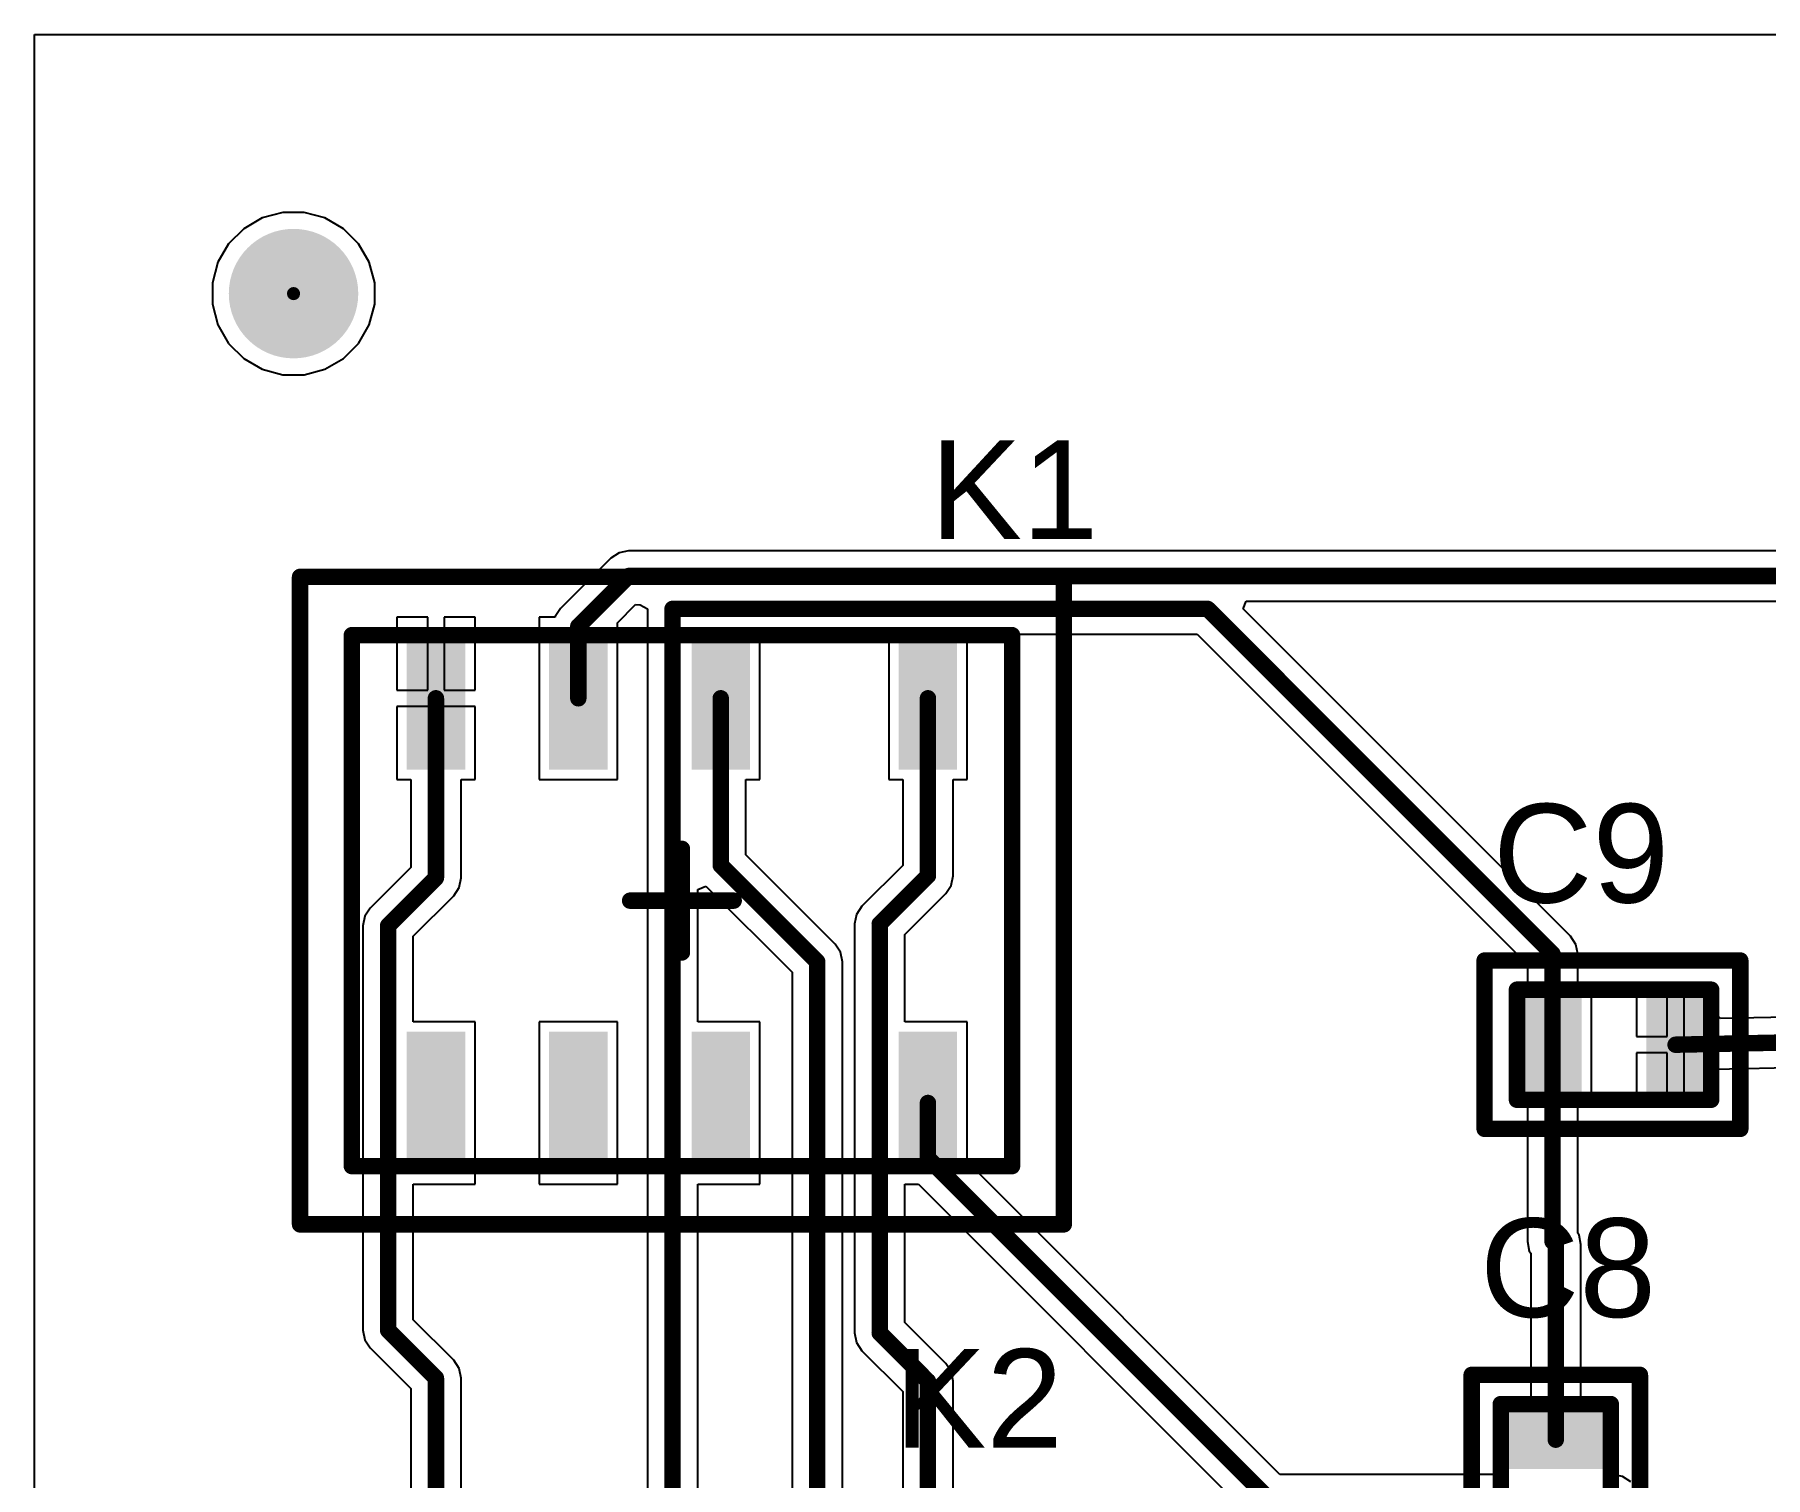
# Model space of a CAD drawing. Header units: millimetres. Extents: x 0 to 53, y 0 to 48.
# Drawn here: x 0 to 26.74, y 25.72 to 48 of the extents above; entities that cross this region are included whole.
import ezdxf

# ---------------------------------------------------------------- set-up
doc = ezdxf.new("R2010")
doc.units = ezdxf.units.MM
for name, color, linetype in [('BottomLayer', 5, 'Continuous'), ('BottomSolder', 6, 'Continuous'), ('Mechanical1', 6, 'Continuous'), ('Mechanical15', 56, 'Continuous'), ('PadHoleLayer', 156, 'Continuous'), ('TopLayer', 1, 'Continuous'), ('TopOverlay', 2, 'Continuous'), ('TopPaste', 8, 'Continuous'), ('TopSolder', 216, 'Continuous')]:
    doc.layers.add(name, color=color, linetype=linetype)
doc.styles.add('Arial', font='', dxfattribs={"height": 0.2})
doc.styles.get('Arial').set_extended_font_data('Arial')

# ---------------------------------------------------------------- blocks, each defined once
blk = doc.blocks.new('RELAY_IM03GR_6')
at = {"layer": 'TopLayer'}
for points in [[(-4.15, 4.125), (-3.45, 4.125), (-3.45, 2.125), (-4.15, 2.125)], [(-0.95, 4.125), (-0.25, 4.125), (-0.25, 2.125), (-0.95, 2.125)], [(1.25, 4.125), (1.95, 4.125), (1.95, 2.125), (1.25, 2.125)], [(3.45, 4.125), (4.15, 4.125), (4.15, 2.125), (3.45, 2.125)], [(-4.15, -2.125), (-3.45, -2.125), (-3.45, -4.125), (-4.15, -4.125)], [(-0.95, -2.125), (-0.25, -2.125), (-0.25, -4.125), (-0.95, -4.125)], [(1.25, -2.125), (1.95, -2.125), (1.95, -4.125), (1.25, -4.125)], [(3.45, -2.125), (4.15, -2.125), (4.15, -4.125), (3.45, -4.125)]]:
    blk.add_hatch(color=1, dxfattribs=at).paths.add_polyline_path(points)
at = {"layer": 'TopPaste'}
for points in [[(-4.15, 4.125), (-3.45, 4.125), (-3.45, 2.125), (-4.15, 2.125)], [(-0.95, 4.125), (-0.25, 4.125), (-0.25, 2.125), (-0.95, 2.125)], [(1.25, 4.125), (1.95, 4.125), (1.95, 2.125), (1.25, 2.125)], [(3.45, 4.125), (4.15, 4.125), (4.15, 2.125), (3.45, 2.125)], [(-4.15, -2.125), (-3.45, -2.125), (-3.45, -4.125), (-4.15, -4.125)], [(-0.95, -2.125), (-0.25, -2.125), (-0.25, -4.125), (-0.95, -4.125)], [(1.25, -2.125), (1.95, -2.125), (1.95, -4.125), (1.25, -4.125)], [(3.45, -2.125), (4.15, -2.125), (4.15, -4.125), (3.45, -4.125)]]:
    blk.add_hatch(color=8, dxfattribs=at).paths.add_polyline_path(points)
at = {"layer": 'TopSolder'}
for points in [[(-4.252, 4.227), (-3.348, 4.227), (-3.348, 2.023), (-4.252, 2.023)], [(-1.052, 4.227), (-0.148, 4.227), (-0.148, 2.023), (-1.052, 2.023)], [(1.148, 4.227), (2.052, 4.227), (2.052, 2.023), (1.148, 2.023)], [(3.348, 4.227), (4.252, 4.227), (4.252, 2.023), (3.348, 2.023)], [(-4.252, -2.023), (-3.348, -2.023), (-3.348, -4.227), (-4.252, -4.227)], [(-1.052, -2.023), (-0.148, -2.023), (-0.148, -4.227), (-1.052, -4.227)], [(1.148, -2.023), (2.052, -2.023), (2.052, -4.227), (1.148, -4.227)], [(3.348, -2.023), (4.252, -2.023), (4.252, -4.227), (3.348, -4.227)]]:
    blk.add_hatch(color=216, dxfattribs=at).paths.add_polyline_path(points)
at = {"layer": 'Mechanical1', "const_width": 0.254}
for points in [[(-5.1, 4.1), (-5.1, -4.1)], [(5.1, 4.1), (-5.1, 4.1)], [(5.1, 4.1), (5.1, -4.1)], [(5.1, -4.1), (-5.1, -4.1)]]:
    blk.add_lwpolyline(points, dxfattribs=at)
at = {"layer": 'Mechanical1', "const_width": 0.127}
for points in [[(-5.163, 4.1, 1), (-5.036, 4.1, 1)], [(-5.163, 4.1, 1), (-5.036, 4.1, 1)], [(5.036, 4.1, 1), (5.163, 4.1, 1)], [(5.036, 4.1, 1), (5.163, 4.1, 1)], [(-5.163, -4.1, 1), (-5.036, -4.1, 1)], [(-5.163, -4.1, 1), (-5.036, -4.1, 1)], [(5.036, -4.1, 1), (5.163, -4.1, 1)], [(5.036, -4.1, 1), (5.163, -4.1, 1)]]:
    blk.add_lwpolyline(points, format="xyb", close=True, dxfattribs=at)
at = {"layer": 'Mechanical15', "const_width": 0.254}
for points in [[(-5.9, 5), (-5.9, -5)], [(5.9, 5), (-5.9, 5)], [(5.9, 5), (5.9, -5)], [(0, 0.8), (0, -0.8)], [(0.8, 0), (-0.8, 0)], [(5.9, -5), (-5.9, -5)]]:
    blk.add_lwpolyline(points, dxfattribs=at)
at = {"layer": 'Mechanical15', "const_width": 0.127}
for points in [[(-5.963, 5, 1), (-5.836, 5, 1)], [(-5.963, 5, 1), (-5.836, 5, 1)], [(5.836, 5, 1), (5.963, 5, 1)], [(5.836, 5, 1), (5.963, 5, 1)], [(-0.063, 0.8, 1), (0.064, 0.8, 1)], [(-0.863, 0, 1), (-0.736, 0, 1)], [(0.737, 0, 1), (0.864, 0, 1)], [(-0.063, -0.8, 1), (0.064, -0.8, 1)], [(-5.963, -5, 1), (-5.836, -5, 1)], [(-5.963, -5, 1), (-5.836, -5, 1)], [(5.836, -5, 1), (5.963, -5, 1)], [(5.836, -5, 1), (5.963, -5, 1)]]:
    blk.add_lwpolyline(points, format="xyb", close=True, dxfattribs=at)
at = {"layer": 'TopOverlay', "const_width": 0.254}
for points in [[(5.1, 4.1), (-5.1, 4.1)], [(-5.1, 4.1), (-5.1, -4.1)], [(5.1, 4.1), (5.1, -4.1)], [(5.1, -4.1), (-5.1, -4.1)]]:
    blk.add_lwpolyline(points, dxfattribs=at)
at = {"layer": 'TopOverlay', "const_width": 0.127}
for points in [[(-5.163, 4.1, 1), (-5.036, 4.1, 1)], [(-5.163, 4.1, 1), (-5.036, 4.1, 1)], [(5.036, 4.1, 1), (5.163, 4.1, 1)], [(5.036, 4.1, 1), (5.163, 4.1, 1)], [(-5.163, -4.1, 1), (-5.036, -4.1, 1)], [(-5.163, -4.1, 1), (-5.036, -4.1, 1)], [(5.036, -4.1, 1), (5.163, -4.1, 1)], [(5.036, -4.1, 1), (5.163, -4.1, 1)]]:
    blk.add_lwpolyline(points, format="xyb", close=True, dxfattribs=at)
blk = doc.blocks.new('__________0805_7')
at = {"layer": 'TopLayer'}
for points in [[(-1.3, 0.65), (-0.6, 0.65), (-0.6, -0.65), (-1.3, -0.65)], [(0.6, 0.65), (1.3, 0.65), (1.3, -0.65), (0.6, -0.65)]]:
    blk.add_hatch(color=1, dxfattribs=at).paths.add_polyline_path(points)
at = {"layer": 'TopPaste'}
for points in [[(-1.3, 0.65), (-0.6, 0.65), (-0.6, -0.65), (-1.3, -0.65)], [(0.6, 0.65), (1.3, 0.65), (1.3, -0.65), (0.6, -0.65)]]:
    blk.add_hatch(color=8, dxfattribs=at).paths.add_polyline_path(points)
at = {"layer": 'TopSolder'}
for points in [[(-1.402, 0.752), (-0.498, 0.752), (-0.498, -0.752), (-1.402, -0.752)], [(0.498, 0.752), (1.402, 0.752), (1.402, -0.752), (0.498, -0.752)]]:
    blk.add_hatch(color=216, dxfattribs=at).paths.add_polyline_path(points)
at = {"layer": 'Mechanical1', "const_width": 0.254}
for points in [[(-1.5, -0.85), (-1.5, 0.85)], [(-1.5, 0.85), (1.5, 0.85)], [(1.5, -0.85), (1.5, 0.85)], [(-1.5, -0.85), (1.5, -0.85)]]:
    blk.add_lwpolyline(points, dxfattribs=at)
at = {"layer": 'Mechanical1', "const_width": 0.127}
for points in [[(-1.564, 0.85, 1), (-1.437, 0.85, 1)], [(-1.564, 0.85, 1), (-1.437, 0.85, 1)], [(1.437, 0.85, 1), (1.564, 0.85, 1)], [(1.437, 0.85, 1), (1.564, 0.85, 1)], [(-1.564, -0.85, 1), (-1.437, -0.85, 1)], [(-1.564, -0.85, 1), (-1.437, -0.85, 1)], [(1.437, -0.85, 1), (1.564, -0.85, 1)], [(1.437, -0.85, 1), (1.564, -0.85, 1)]]:
    blk.add_lwpolyline(points, format="xyb", close=True, dxfattribs=at)
at = {"layer": 'Mechanical15', "const_width": 0.254}
for points in [[(-2, 1.3), (1.95, 1.3)], [(-2, -1.3), (-2, 1.3)], [(1.95, -1.3), (1.95, 1.3)], [(-2, -1.3), (1.95, -1.3)]]:
    blk.add_lwpolyline(points, dxfattribs=at)
at = {"layer": 'Mechanical15', "const_width": 0.127}
for points in [[(-2.063, 1.3, 1), (-1.936, 1.3, 1)], [(-2.063, 1.3, 1), (-1.936, 1.3, 1)], [(1.887, 1.3, 1), (2.014, 1.3, 1)], [(1.887, 1.3, 1), (2.014, 1.3, 1)], [(-2.063, -1.3, 1), (-1.936, -1.3, 1)], [(-2.063, -1.3, 1), (-1.936, -1.3, 1)], [(1.887, -1.3, 1), (2.014, -1.3, 1)], [(1.887, -1.3, 1), (2.014, -1.3, 1)]]:
    blk.add_lwpolyline(points, format="xyb", close=True, dxfattribs=at)
at = {"layer": 'TopOverlay', "const_width": 0.254}
for points in [[(-1.5, -0.85), (-1.5, 0.85)], [(-1.5, 0.85), (1.5, 0.85)], [(1.5, -0.85), (1.5, 0.85)], [(-1.5, -0.85), (1.5, -0.85)]]:
    blk.add_lwpolyline(points, dxfattribs=at)
at = {"layer": 'TopOverlay', "const_width": 0.127}
for points in [[(-1.564, 0.85, 1), (-1.437, 0.85, 1)], [(-1.564, 0.85, 1), (-1.437, 0.85, 1)], [(1.437, 0.85, 1), (1.564, 0.85, 1)], [(1.437, 0.85, 1), (1.564, 0.85, 1)], [(-1.564, -0.85, 1), (-1.437, -0.85, 1)], [(-1.564, -0.85, 1), (-1.437, -0.85, 1)], [(1.437, -0.85, 1), (1.564, -0.85, 1)], [(1.437, -0.85, 1), (1.564, -0.85, 1)]]:
    blk.add_lwpolyline(points, format="xyb", close=True, dxfattribs=at)
blk = doc.blocks.new('__________0805_8')
at = {"layer": 'TopLayer'}
for points in [[(-1.3, 0.65), (-0.6, 0.65), (-0.6, -0.65), (-1.3, -0.65)], [(0.6, 0.65), (1.3, 0.65), (1.3, -0.65), (0.6, -0.65)]]:
    blk.add_hatch(color=1, dxfattribs=at).paths.add_polyline_path(points)
at = {"layer": 'TopPaste'}
for points in [[(-1.3, 0.65), (-0.6, 0.65), (-0.6, -0.65), (-1.3, -0.65)], [(0.6, 0.65), (1.3, 0.65), (1.3, -0.65), (0.6, -0.65)]]:
    blk.add_hatch(color=8, dxfattribs=at).paths.add_polyline_path(points)
at = {"layer": 'TopSolder'}
for points in [[(-1.402, 0.752), (-0.498, 0.752), (-0.498, -0.752), (-1.402, -0.752)], [(0.498, 0.752), (1.402, 0.752), (1.402, -0.752), (0.498, -0.752)]]:
    blk.add_hatch(color=216, dxfattribs=at).paths.add_polyline_path(points)
at = {"layer": 'Mechanical1', "const_width": 0.254}
for points in [[(-1.5, 0.85), (-1.5, -0.85)], [(-1.5, 0.85), (1.5, 0.85)], [(1.5, 0.85), (1.5, -0.85)], [(-1.5, -0.85), (1.5, -0.85)]]:
    blk.add_lwpolyline(points, dxfattribs=at)
at = {"layer": 'Mechanical1', "const_width": 0.127}
for points in [[(-1.564, 0.85, 1), (-1.437, 0.85, 1)], [(-1.564, 0.85, 1), (-1.437, 0.85, 1)], [(1.436, 0.85, 1), (1.563, 0.85, 1)], [(1.436, 0.85, 1), (1.563, 0.85, 1)], [(-1.564, -0.85, 1), (-1.437, -0.85, 1)], [(-1.564, -0.85, 1), (-1.437, -0.85, 1)], [(1.436, -0.85, 1), (1.563, -0.85, 1)], [(1.436, -0.85, 1), (1.563, -0.85, 1)]]:
    blk.add_lwpolyline(points, format="xyb", close=True, dxfattribs=at)
at = {"layer": 'Mechanical15', "const_width": 0.254}
for points in [[(-2, 1.3), (1.95, 1.3)], [(-2, 1.3), (-2, -1.3)], [(1.95, 1.3), (1.95, -1.3)], [(-2, -1.3), (1.95, -1.3)]]:
    blk.add_lwpolyline(points, dxfattribs=at)
at = {"layer": 'Mechanical15', "const_width": 0.127}
for points in [[(-2.063, 1.3, 1), (-1.936, 1.3, 1)], [(-2.063, 1.3, 1), (-1.936, 1.3, 1)], [(1.887, 1.3, 1), (2.014, 1.3, 1)], [(1.887, 1.3, 1), (2.014, 1.3, 1)], [(-2.063, -1.3, 1), (-1.936, -1.3, 1)], [(-2.063, -1.3, 1), (-1.936, -1.3, 1)], [(1.887, -1.3, 1), (2.014, -1.3, 1)], [(1.887, -1.3, 1), (2.014, -1.3, 1)]]:
    blk.add_lwpolyline(points, format="xyb", close=True, dxfattribs=at)
at = {"layer": 'TopOverlay', "const_width": 0.254}
for points in [[(-1.5, 0.85), (-1.5, -0.85)], [(-1.5, 0.85), (1.5, 0.85)], [(1.5, 0.85), (1.5, -0.85)], [(-1.5, -0.85), (1.5, -0.85)]]:
    blk.add_lwpolyline(points, dxfattribs=at)
at = {"layer": 'TopOverlay', "const_width": 0.127}
for points in [[(-1.564, 0.85, 1), (-1.437, 0.85, 1)], [(-1.564, 0.85, 1), (-1.437, 0.85, 1)], [(1.436, 0.85, 1), (1.563, 0.85, 1)], [(1.436, 0.85, 1), (1.563, 0.85, 1)], [(-1.564, -0.85, 1), (-1.437, -0.85, 1)], [(-1.564, -0.85, 1), (-1.437, -0.85, 1)], [(1.436, -0.85, 1), (1.563, -0.85, 1)], [(1.436, -0.85, 1), (1.563, -0.85, 1)]]:
    blk.add_lwpolyline(points, format="xyb", close=True, dxfattribs=at)

msp = doc.modelspace()

# ---------------------------------------------------------------- hatches: boundary and pattern name
at = {"layer": 'BottomSolder'}
h = msp.add_hatch(color=6, dxfattribs=at)
edge = h.paths.add_edge_path()
edge.add_arc((4, 44), 0.102, 0, 360)
at = {"layer": 'PadHoleLayer'}
h = msp.add_hatch(color=156, dxfattribs=at)
edge = h.paths.add_edge_path()
edge.add_arc((4, 44), 1, 0, 360)
at = {"layer": 'TopSolder'}
h = msp.add_hatch(color=216, dxfattribs=at)
edge = h.paths.add_edge_path()
edge.add_arc((4, 44), 0.102, 0, 360)

# ---------------------------------------------------------------- linework, layer by layer
at = {"layer": 'BottomLayer'}
for p, q in [((0, 0), (0, 48)), ((0, 48), (53, 48)), ((3.835, 45.254), (3.516, 45.169)), ((4.165, 45.254), (3.835, 45.254)), ((4.484, 45.169), (4.165, 45.254)), ((3.23, 45.003), (2.997, 44.77)), ((3.516, 45.169), (3.23, 45.003)), ((4.77, 45.003), (4.484, 45.169)), ((5.003, 44.77), (4.77, 45.003)), ((2.997, 44.77), (2.831, 44.484)), ((5.169, 44.484), (5.003, 44.77)), ((2.831, 44.484), (2.746, 44.165)), ((5.254, 44.165), (5.169, 44.484)), ((2.746, 44.165), (2.746, 43.835)), ((5.254, 43.835), (5.254, 44.165)), ((2.746, 43.835), (2.831, 43.516)), ((5.169, 43.516), (5.254, 43.835)), ((2.831, 43.516), (2.997, 43.23)), ((5.003, 43.23), (5.169, 43.516)), ((2.997, 43.23), (3.23, 42.997)), ((4.77, 42.997), (5.003, 43.23)), ((3.23, 42.997), (3.516, 42.831)), ((3.516, 42.831), (3.835, 42.746)), ((4.165, 42.746), (4.484, 42.831)), ((4.484, 42.831), (4.77, 42.997)), ((3.835, 42.746), (4.165, 42.746))]:
    msp.add_line(p, q, dxfattribs=at)
at = {"layer": 'TopLayer'}
for p, q in [((0, 0), (0, 48)), ((0, 48), (53, 48)), ((3.835, 45.254), (3.516, 45.169)), ((4.165, 45.254), (3.835, 45.254)), ((4.484, 45.169), (4.165, 45.254)), ((3.23, 45.003), (2.997, 44.77)), ((3.516, 45.169), (3.23, 45.003)), ((4.77, 45.003), (4.484, 45.169)), ((5.003, 44.77), (4.77, 45.003)), ((2.997, 44.77), (2.831, 44.484)), ((5.169, 44.484), (5.003, 44.77)), ((2.831, 44.484), (2.746, 44.165)), ((5.254, 44.165), (5.169, 44.484)), ((2.746, 44.165), (2.746, 43.835)), ((5.254, 43.835), (5.254, 44.165)), ((2.746, 43.835), (2.831, 43.516)), ((5.169, 43.516), (5.254, 43.835)), ((2.831, 43.516), (2.997, 43.23)), ((5.003, 43.23), (5.169, 43.516)), ((2.997, 43.23), (3.23, 42.997)), ((4.77, 42.997), (5.003, 43.23)), ((3.23, 42.997), (3.516, 42.831)), ((3.516, 42.831), (3.835, 42.746)), ((4.165, 42.746), (4.484, 42.831)), ((4.484, 42.831), (4.77, 42.997)), ((3.835, 42.746), (4.165, 42.746)), ((8.902, 39.914), (8.125, 39.137)), ((9.028, 39.998), (8.902, 39.914)), ((9.177, 40.028), (9.028, 39.998)), ((34.019, 40.028), (9.177, 40.028)), ((8.125, 39.137), (8.041, 39.011)), ((9.004, 38.917), (9.284, 39.197)), ((9.284, 39.197), (9.357, 39.194)), ((9.357, 39.194), (9.467, 39.131)), ((9.467, 39.131), (9.467, 22.309)), ((18.668, 39.133), (18.716, 39.251)), ((23.725, 34.076), (18.668, 39.133)), ((18.716, 39.251), (33.858, 39.251)), ((6.073, 39.004), (5.596, 39.004)), ((5.596, 39.004), (5.596, 37.877)), ((6.073, 37.877), (6.073, 39.004)), ((6.804, 39.004), (6.327, 39.004)), ((6.327, 39.004), (6.327, 37.877)), ((6.804, 37.877), (6.804, 39.004)), ((8.04, 39.004), (7.796, 39.004)), ((7.796, 39.004), (7.796, 36.496)), ((8.041, 39.011), (8.04, 39.004)), ((9.004, 36.496), (9.004, 38.917)), ((11.204, 36.496), (11.204, 38.743)), ((11.204, 38.743), (13.196, 38.743)), ((13.196, 38.743), (13.196, 36.496)), ((14.404, 36.496), (14.404, 38.743)), ((14.404, 38.743), (17.96, 38.743)), ((17.96, 38.743), (23.062, 33.641)), ((5.596, 37.877), (6.073, 37.877)), ((6.327, 37.877), (6.804, 37.877)), ((6.2, 37.623), (5.596, 37.623)), ((5.596, 37.623), (5.596, 36.496)), ((6.804, 37.623), (6.2, 37.623)), ((6.804, 36.496), (6.804, 37.623)), ((5.596, 36.496), (5.812, 36.496)), ((5.812, 36.496), (5.812, 35.137)), ((6.588, 34.976), (6.588, 36.496)), ((6.588, 36.496), (6.804, 36.496)), ((7.796, 36.496), (9.004, 36.496)), ((10.988, 35.332), (10.988, 36.496)), ((10.988, 36.496), (11.204, 36.496)), ((13.196, 36.496), (13.412, 36.496)), ((13.412, 36.496), (13.412, 35.17)), ((14.188, 35.009), (14.188, 36.496)), ((14.188, 36.496), (14.404, 36.496)), ((12.365, 33.955), (10.988, 35.332)), ((5.812, 35.137), (5.186, 34.511)), ((13.412, 35.17), (12.781, 34.539)), ((6.475, 34.701), (6.559, 34.827)), ((6.559, 34.827), (6.588, 34.976)), ((10.244, 34.798), (10.371, 34.851)), ((10.244, 32.754), (10.244, 34.798)), ((10.371, 34.851), (11.702, 33.519)), ((14.075, 34.734), (14.159, 34.86)), ((14.159, 34.86), (14.188, 35.009)), ((5.186, 34.511), (5.102, 34.385)), ((5.849, 34.076), (6.475, 34.701)), ((12.781, 34.539), (12.697, 34.413)), ((13.444, 34.104), (14.075, 34.734)), ((5.102, 34.385), (5.073, 34.237)), ((5.073, 34.237), (5.073, 27.991)), ((12.697, 34.413), (12.667, 34.265)), ((12.667, 34.265), (12.667, 27.948)), ((5.849, 32.754), (5.849, 34.076)), ((13.444, 32.754), (13.444, 34.104)), ((23.809, 33.95), (23.725, 34.076)), ((12.449, 33.829), (12.365, 33.955)), ((12.479, 33.68), (12.449, 33.829)), ((23.838, 33.802), (23.809, 33.95)), ((23.838, 33.304), (23.838, 33.802)), ((11.702, 33.519), (11.702, 22.651)), ((12.479, 22.462), (12.479, 33.68)), ((23.062, 33.641), (23.062, 33.304)), ((23.062, 33.304), (22.846, 33.304)), ((22.846, 33.304), (22.846, 31.496)), ((24.054, 33.304), (23.838, 33.304)), ((24.054, 31.496), (24.054, 33.304)), ((25.223, 33.304), (24.746, 33.304)), ((24.746, 33.304), (24.746, 32.527)), ((25.223, 32.527), (25.223, 33.304)), ((25.954, 33.304), (25.477, 33.304)), ((25.477, 33.304), (25.477, 32.4)), ((25.954, 32.891), (25.954, 33.304)), ((26.045, 32.803), (25.954, 32.891)), ((6.804, 32.754), (5.849, 32.754)), ((6.804, 30.246), (6.804, 32.754)), ((9.004, 32.754), (7.796, 32.754)), ((7.796, 32.754), (7.796, 30.246)), ((9.004, 30.246), (9.004, 32.754)), ((11.204, 32.754), (10.244, 32.754)), ((11.204, 30.246), (11.204, 32.754)), ((14.404, 32.754), (13.444, 32.754)), ((14.404, 30.595), (14.404, 32.754)), ((27.83, 32.838), (26.045, 32.803)), ((24.746, 32.527), (25.223, 32.527)), ((25.477, 32.4), (25.477, 31.496)), ((25.223, 32.273), (24.746, 32.273)), ((24.746, 32.273), (24.746, 31.496)), ((25.223, 31.496), (25.223, 32.273)), ((25.954, 32.024), (27.842, 32.062)), ((25.954, 31.496), (25.954, 32.024)), ((22.846, 31.496), (23.062, 31.496)), ((23.062, 31.496), (23.062, 29.362)), ((23.838, 29.491), (23.838, 31.496)), ((23.838, 31.496), (24.054, 31.496)), ((24.746, 31.496), (25.223, 31.496)), ((25.477, 31.496), (25.954, 31.496)), ((19.236, 25.763), (14.404, 30.595)), ((5.849, 28.152), (5.849, 30.246)), ((5.849, 30.246), (6.804, 30.246)), ((7.796, 30.246), (9.004, 30.246)), ((10.244, 24.954), (10.244, 30.246)), ((10.244, 30.246), (11.204, 30.246)), ((13.444, 28.109), (13.444, 30.246)), ((13.444, 30.246), (13.655, 30.246)), ((13.655, 30.246), (18.801, 25.1)), ((23.859, 29.46), (23.838, 29.491)), ((23.888, 29.312), (23.859, 29.46)), ((23.062, 29.362), (23.091, 29.213)), ((23.091, 29.213), (23.112, 29.182)), ((23.112, 29.182), (23.112, 26.904)), ((23.888, 26.904), (23.888, 29.312)), ((6.475, 27.526), (5.849, 28.152)), ((14.075, 27.478), (13.444, 28.109)), ((5.073, 27.991), (5.102, 27.842)), ((5.102, 27.842), (5.186, 27.716)), ((12.667, 27.948), (12.697, 27.799)), ((5.186, 27.716), (5.812, 27.091)), ((12.697, 27.799), (12.781, 27.673)), ((12.781, 27.673), (13.412, 27.042)), ((6.559, 27.4), (6.475, 27.526)), ((6.588, 27.252), (6.559, 27.4)), ((14.159, 27.352), (14.075, 27.478)), ((14.188, 27.203), (14.159, 27.352)), ((5.812, 27.091), (5.812, 24.954)), ((6.588, 24.954), (6.588, 27.252)), ((13.412, 27.042), (13.412, 24.954)), ((14.188, 24.954), (14.188, 27.203)), ((23.112, 26.904), (22.596, 26.904)), ((22.596, 26.904), (22.596, 25.763)), ((24.404, 26.904), (23.888, 26.904)), ((24.404, 25.759), (24.404, 26.904)), ((22.596, 25.763), (19.236, 25.763)), ((24.533, 25.733), (24.404, 25.759)), ((24.659, 25.649), (24.533, 25.733))]:
    msp.add_line(p, q, dxfattribs=at)
at = {"layer": 'TopLayer', "const_width": 0.254}
for points in [[(8.4, 38.862), (9.177, 39.639)], [(9.177, 39.639), (34.019, 39.639)], [(9.855, 39.131), (18.121, 39.131)], [(9.855, 22.309), (9.855, 39.131)], [(18.121, 39.131), (23.45, 33.802)], [(8.4, 37.75), (8.4, 38.862)], [(6.2, 34.976), (6.2, 37.75)], [(10.6, 35.171), (10.6, 37.75)], [(13.8, 35.009), (13.8, 37.75)], [(10.6, 35.171), (12.09, 33.68)], [(5.461, 34.237), (6.2, 34.976)], [(13.056, 34.265), (13.8, 35.009)], [(5.461, 27.991), (5.461, 34.237)], [(13.056, 27.948), (13.056, 34.265)], [(12.09, 22.301), (12.09, 33.68)], [(23.45, 32.4), (23.45, 33.802)], [(23.45, 29.362), (23.45, 32.4)], [(25.35, 32.4), (27.838, 32.45)], [(13.8, 30.65), (13.8, 31.5)], [(13.8, 30.65), (19.075, 25.375)], [(23.45, 29.362), (23.5, 29.312)], [(23.5, 26.3), (23.5, 29.312)], [(5.461, 27.991), (6.2, 27.252)], [(13.056, 27.948), (13.8, 27.203)], [(6.2, 23.7), (6.2, 27.252)], [(13.8, 23.7), (13.8, 27.203)]]:
    msp.add_lwpolyline(points, dxfattribs=at)
at = {"layer": 'TopLayer', "const_width": 0.127}
for points in [[(9.114, 39.639, 1), (9.241, 39.639, 1)], [(9.114, 39.639, 1), (9.241, 39.639, 1)], [(9.792, 39.131, 1), (9.919, 39.131, 1)], [(9.792, 39.131, 1), (9.919, 39.131, 1)], [(18.057, 39.131, 1), (18.184, 39.131, 1)], [(18.057, 39.131, 1), (18.184, 39.131, 1)], [(8.336, 38.862, 1), (8.463, 38.862, 1)], [(8.336, 38.862, 1), (8.463, 38.862, 1)], [(6.136, 37.75, 1), (6.263, 37.75, 1)], [(8.336, 37.75, 1), (8.463, 37.75, 1)], [(10.536, 37.75, 1), (10.663, 37.75, 1)], [(13.737, 37.75, 1), (13.864, 37.75, 1)], [(10.536, 35.171, 1), (10.663, 35.171, 1)], [(10.536, 35.171, 1), (10.663, 35.171, 1)], [(6.136, 34.976, 1), (6.263, 34.976, 1)], [(6.136, 34.976, 1), (6.263, 34.976, 1)], [(13.737, 35.009, 1), (13.864, 35.009, 1)], [(13.737, 35.009, 1), (13.864, 35.009, 1)], [(5.397, 34.237, 1), (5.524, 34.237, 1)], [(5.397, 34.237, 1), (5.524, 34.237, 1)], [(12.992, 34.265, 1), (13.119, 34.265, 1)], [(12.992, 34.265, 1), (13.119, 34.265, 1)], [(12.027, 33.68, 1), (12.154, 33.68, 1)], [(12.027, 33.68, 1), (12.154, 33.68, 1)], [(23.386, 33.802, 1), (23.513, 33.802, 1)], [(23.386, 33.802, 1), (23.513, 33.802, 1)], [(23.386, 32.4, 1), (23.513, 32.4, 1)], [(23.386, 32.4, 1), (23.513, 32.4, 1)], [(25.287, 32.4, 1), (25.414, 32.4, 1)], [(13.737, 31.5, 1), (13.864, 31.5, 1)], [(13.737, 30.65, 1), (13.864, 30.65, 1)], [(13.737, 30.65, 1), (13.864, 30.65, 1)], [(23.386, 29.362, 1), (23.513, 29.362, 1)], [(23.386, 29.362, 1), (23.513, 29.362, 1)], [(23.436, 29.312, 1), (23.563, 29.312, 1)], [(23.436, 29.312, 1), (23.563, 29.312, 1)], [(5.397, 27.991, 1), (5.524, 27.991, 1)], [(5.397, 27.991, 1), (5.524, 27.991, 1)], [(12.992, 27.948, 1), (13.119, 27.948, 1)], [(12.992, 27.948, 1), (13.119, 27.948, 1)], [(6.136, 27.252, 1), (6.263, 27.252, 1)], [(6.136, 27.252, 1), (6.263, 27.252, 1)], [(13.737, 27.203, 1), (13.864, 27.203, 1)], [(13.737, 27.203, 1), (13.864, 27.203, 1)], [(23.436, 26.3, 1), (23.563, 26.3, 1)]]:
    msp.add_lwpolyline(points, format="xyb", close=True, dxfattribs=at)

# ---------------------------------------------------------------- block references
for name, p, rotation in [('RELAY_IM03GR_6', (10, 34.625), 180), ('__________0805_8', (23.5, 25.35), 90)]:
    msp.add_blockref(name, p, dxfattribs=dict(rotation=rotation))
msp.add_blockref('__________0805_7', (24.4, 32.4))

# ---------------------------------------------------------------- texts
at = {"layer": 'TopOverlay', "style": 'Arial'}
for s, p in [('K1', (13.832, 40.212)), ('C9', (22.53, 34.595)), ('C8', (22.327, 28.194)), ('K2', (13.283, 26.176))]:
    msp.add_text(s, height=1.524, dxfattribs=at).set_placement(p)

doc.saveas('drawing.dxf')
